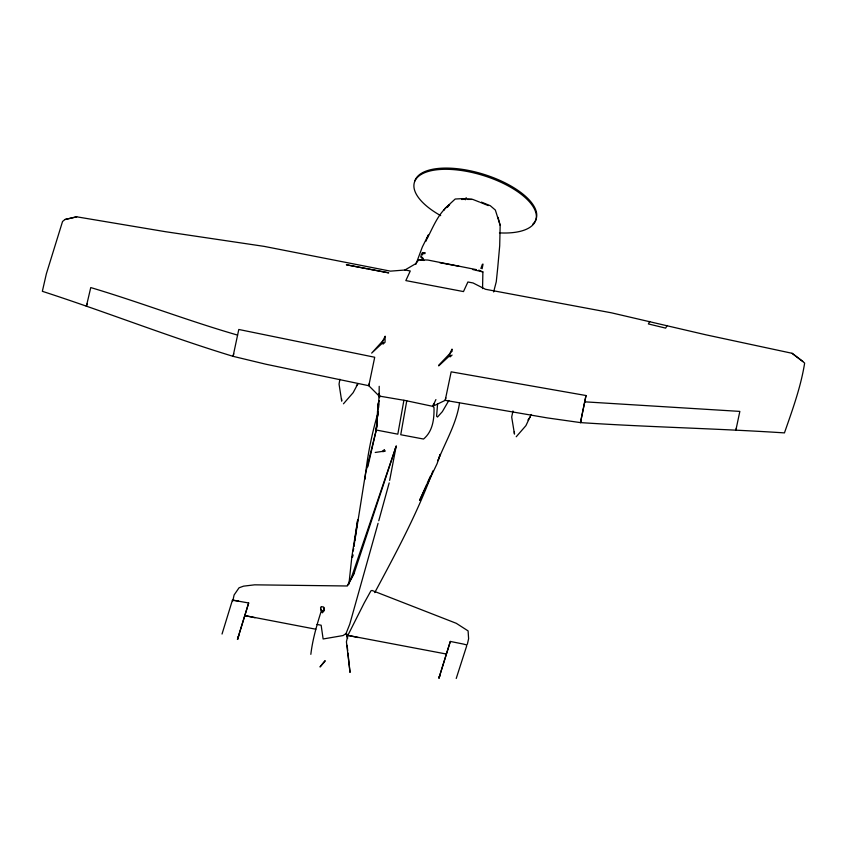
<?xml version="1.0" encoding="UTF-8"?>
<svg xmlns="http://www.w3.org/2000/svg" width="847" height="847" viewBox="0 0 847 847"><rect width="100%" height="100%" fill="white"/><g stroke="black" fill="none" stroke-linecap="round" stroke-linejoin="round"><path stroke-width="1.27" d="M367.799 466.845L376.248 430.022L379.128 396.047L379.202 386.327M481.414 202.115L490.297 205.715L495.357 210.067L500.164 225.313L499.698 245.81L497.708 267.959L496.268 281.765L493.632 291.95M379.689 397.19L379.244 393.664M406.761 400.822L400.737 434.733L423.542 439.042C432.881 431.239 434.246 418.937 434.013 407.555L432.732 406.338L405.364 400.525L379.128 396.047L379.297 393.41M353.982 545.892L365.512 473.473L376.248 430.022L377.995 405.205L378.969 400.62M379.414 397.624L379.625 395.104M437.603 403.617L436.597 416.226L437.507 417.031L442.367 411.621L448.857 400.472M403.903 400.271L397.815 434.172L376.248 430.022L377.349 419.519M377.624 416.883L378.175 411.631M378.588 407.693L379.001 403.754M310.838 654.35C312.585 639.432 316.873 624.821 321.426 610.507M348.922 584.049L351.897 556.468L357.688 519.889L354.798 540.46M376.248 430.022L377.095 423.225M352.765 554.827L352.416 557.39L352.776 554.849M353.284 550.995L353.633 548.443M353.961 546.4L354.438 543.022M482.557 288.636L482.875 271.94L478.799 270.14M339.869 379.234L339.054 384.146L341.701 401.129L341.553 398.736M389.652 480.376L396.195 446.104L350.69 579.697L354.279 572.858L396.195 446.104L395.39 448.582M445.829 397.868L445.204 400.345L451.165 371.833L586.008 395.528L580.47 422.6L547.151 417.889L445.204 400.345L432.732 406.338L435.909 399.593M586.008 395.528L580.47 422.6C648.4 427.132 716.583 428.466 784.449 432.891C792.411 410.033 800.849 387.005 804.65 363.045L792.051 353.284L705.89 334.809L611.428 312.818L485.437 289.272L473.071 282.972L467.904 281.987L463.478 291.58L405.84 280.59L410.266 270.987L404.972 269.981L415.422 263.872L418.873 259.733L427.915 260.05L476.31 269.621M512.954 410.986L511.694 417.084L514.478 434.088L514.32 431.695M377.995 405.205L378.969 400.62M365.47 476.988L364.993 479.095C367.164 457.475 371.208 436.554 377.137 415.803M369.43 383.236L368.805 385.703L379.128 396.047M232.787 600.989L234.1 594.975L239.045 587.797L243.544 586.156L254.619 584.832L347.408 585.986M467.332 644.323L468.613 638.754L468.095 630.899L456.279 623.307L372.024 590.454L370.912 590.857L364.252 602.884L347.863 635.377L346.423 641.835L350.033 672.444L347.969 653.079M736.477 428.01L735.821 430.435L739.844 411.398L584.684 401.827M233.761 353.771L233.073 356.333L265.873 364.221L368.805 385.703L374.713 357.254L238.79 329.472L233.073 356.333C168.786 336.788 106.224 311.992 42.35 291.315L46.363 273.793L62.551 221.469L64.965 219.521L76.717 216.811L165.313 231.676L264.116 246.371L390.435 271.146L405.099 270.002M378.757 520.778L389.175 482.917M378.069 523.298L349.769 624.144L346.021 633.577L343.056 635.557L323.131 638.977L321.14 625.234L317.032 624.451M87.061 303.946L86.362 306.349L90.756 287.567C140.094 302.263 188.14 320.844 237.594 335.105M482.112 268.817L483.034 264.105M222.03 634.043L232.438 600.121L248.669 602.969L237.488 639.4L238.356 636.997M248.669 602.969L237.488 639.4L238.748 635.737M459.476 403.288C456.353 423.892 445.511 441.583 437.994 460.662L440.196 454.394L437.084 463.701L419.583 500.386L426.782 484.24M439.837 675.662L438.937 678.087L450.318 641.444L463.468 644.08L466.517 644.906L466.739 645.753L456.226 678.468M450.318 641.444L438.937 678.087L440.218 674.403M427.1 238.663C433.272 226.752 438.545 212.851 449.63 204.603L447.322 207.399M480.884 268.457L482.388 264.296M516.225 436.756L525.923 425.639L531.175 414.49M426.02 241.162L426.57 239.701M426.835 238.97L428.317 234.99L422.357 246.943L415.898 264.296M465.363 199.786L466.189 197.658M432.891 470.879C417.455 513.271 395.973 552.953 374.745 592.625M427.29 483.086L430.308 476.321M433.886 403.987L432.732 406.338L433.855 404.188M422.515 254.968L423.024 253.465L425.025 253.624M347.439 585.404L354.279 572.858L348.117 584.991M667.097 325.502L665.657 328.128L648.368 323.935L649.84 321.437M443.743 210.458L444.993 208.457L455.188 199.024L463.002 198.6L472.001 199.341M527.935 419.996L530.328 416.83M356.375 385.787L357.826 383.913L353.146 392.68L343.459 403.797M324.899 660.724L320.018 666.97L325.259 661.009M384.115 339.403L371.664 353.104L383.257 342.336M451.155 352.193L438.63 365.322M438.704 365.893L450.297 355.126M452.076 355.073L450.075 356.915L449.471 354.448L452.023 349.102L452.044 351.494M382.728 451.017L384.485 449.566M385.427 450.943L382.844 451.716M76.717 216.811L64.965 219.521M467.428 199.416L472.721 199.394L479.624 202.105M375.21 452.457L383.935 451.186M461.594 199.469L464.198 199.32M425.152 252.681L422.367 252.597L421.383 254.513L420.726 256.98L422.441 258.684M418.873 259.733L424.103 260.474M439.784 262.697L459.032 266.265M232.565 600.152L238.589 601.052M368.593 269.05L388.741 272.861L346.349 264.772L367.365 268.806M446.411 654.043L347.863 635.377L358.165 637.547M315.825 629.226L244.751 615.578L255.053 617.738M472.827 269.547L482.875 271.94M480.493 202.433L488.264 205.588M792.051 353.284L802.787 361.309M421.732 256.99L423.447 258.695M323.808 607.468L324.401 610.443L322.326 612.836L320.949 609.12M346.021 633.577L347.641 638.447M498.036 217.351L500.164 225.313M346.571 633.492L347.577 637.293M232.438 600.121L232.66 600.968M377.518 411.451L377.963 414.966M347.143 645.329L347.694 650.496M414.871 180.887A63.557 26.913 17.2 0 1 490.551 176.61A63.557 26.913 17.2 0 1 532.869 224.053M440.694 215.636A63.557 26.913 17.2 0 1 431.854 170.565A63.557 26.913 17.2 0 1 525.786 198.124A63.557 26.913 17.2 0 1 499.444 232.883M385.11 336.333L385.036 342.283L383.035 344.126L382.421 341.659L385.11 336.333M581.148 420.08L580.47 422.6L581.148 420.091M321.415 606.643L320.547 607.627L321.161 610.359L323.406 610.793L324.274 609.808L323.67 607.077L321.415 606.643"/></g></svg>
